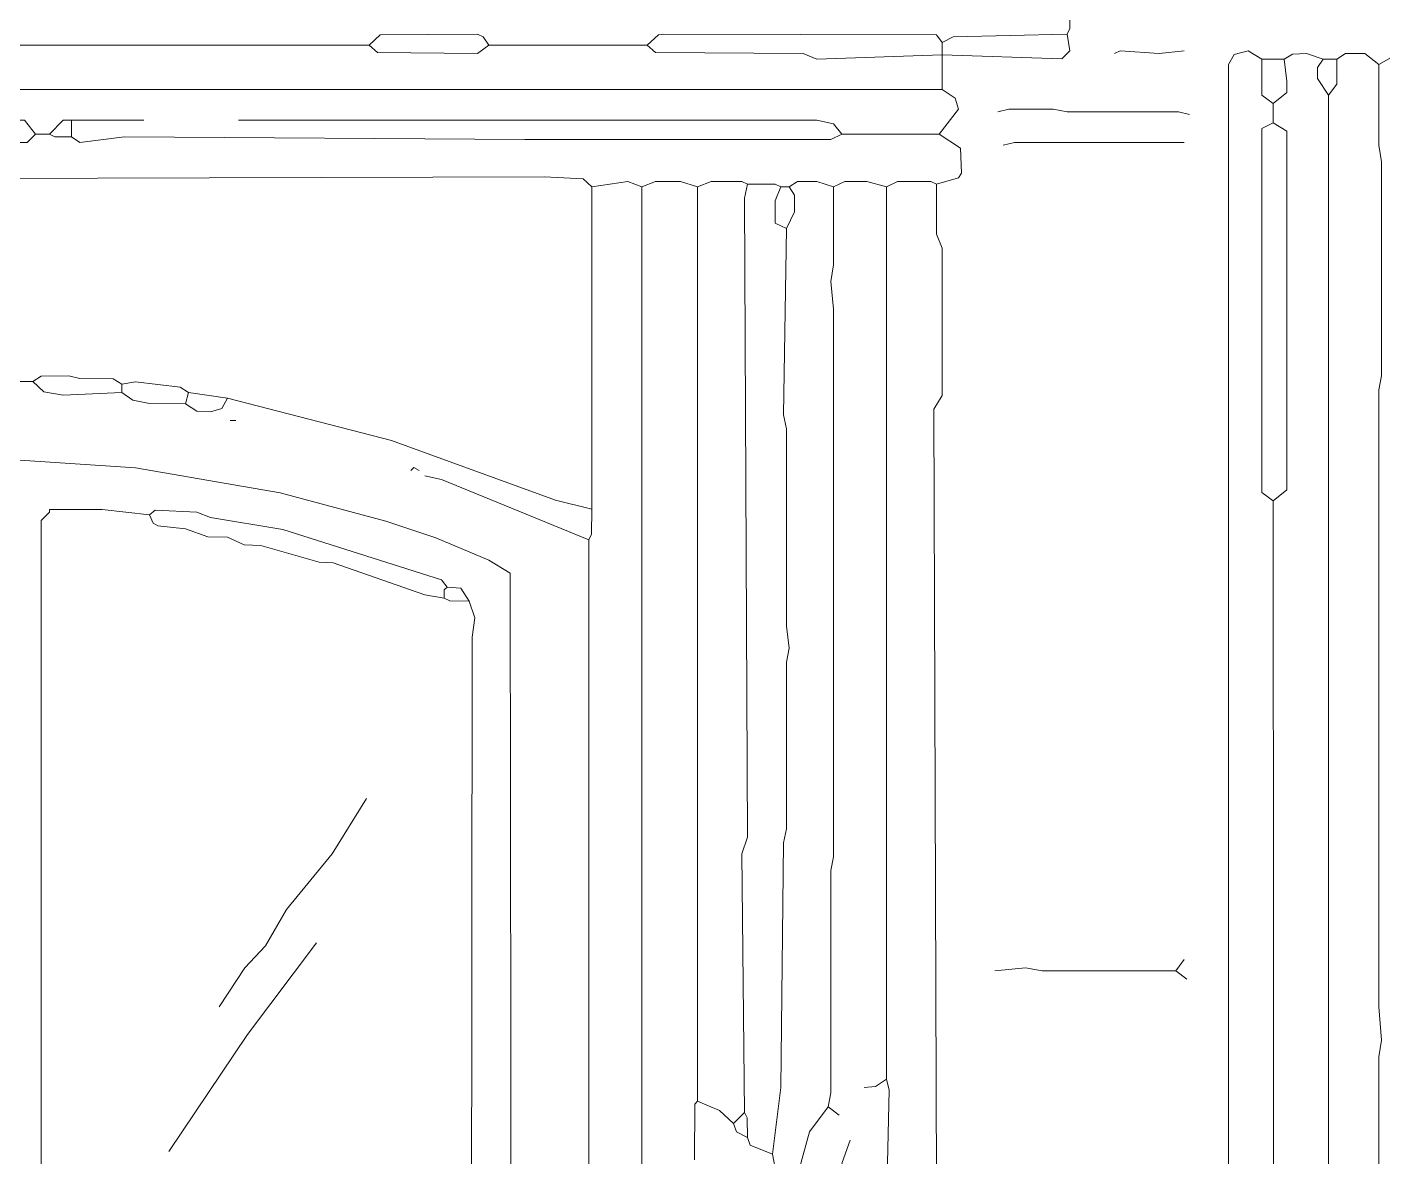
# Model space of a CAD drawing. Header units: millimetres. Extents: x 11 to 20000, y -4 to 8232.
# Drawn here: x 14600 to 16439, y 4212 to 5745 of the extents above; entities that cross this region are included whole.
import ezdxf

# ---------------------------------------------------------------- set-up
doc = ezdxf.new("R2010")
doc.units = ezdxf.units.MM
doc.layers.add('ARCHITECTURE', color=7, linetype='Continuous', lineweight=13, true_color=0x000000)
doc.layers.add('PLANTING', color=7, linetype='Continuous', lineweight=13, true_color=0x000000)

msp = doc.modelspace()

# ---------------------------------------------------------------- linework, layer by layer
at = {"layer": 'ARCHITECTURE', "color": 7, "lineweight": 13, "true_color": 0x000000}
for points in [[(16010.55995, 5735.29412), (16014.18054, 5742.84208), (16014.18054, 5769.23077), (16006.78733, 5784.3138)], [(15064.10215, 5720.21109), (14502.26244, 5720.21109)], [(15064.10215, 5720.21109), (15079.18552, 5734.08959), (15211.1595, 5735.13948), (15218.69638, 5731.36855), (15226.24434, 5720.21109)], [(15064.10215, 5720.21109), (15075.41437, 5710.10294), (15211.1595, 5709.05351), (15226.24434, 5720.21109)], [(15226.24434, 5720.21109), (15441.17647, 5720.21109)], [(15840.8767, 5723.9819), (15833.18507, 5734.08993), (15463.8009, 5735.28756), (15456.26131, 5734.08959), (15441.17647, 5720.21109)], [(15840.8767, 5707.01357), (15671.19344, 5701.35747), (15652.33597, 5708.89231), (15452.48869, 5710.10294), (15441.17647, 5720.21109)], [(16010.55995, 5735.29412), (15855.95588, 5731.36855), (15840.8767, 5723.9819)], [(16010.55995, 5735.29412), (16014.17364, 5712.66968), (16003.01471, 5701.5121), (15840.8767, 5707.01357)], [(15840.8767, 5707.01357), (15840.8767, 5723.9819)], [(15840.8767, 5707.01357), (15840.8767, 5659.87941)], [(16168.931, 5712.66968), (16134.99434, 5708.90543), (16082.2086, 5712.37353), (16074.66063, 5708.89887)], [(16229.25905, 3797.13382), (16229.26742, 5693.81606), (16236.80837, 5707.69468), (16255.65611, 5712.51505), (16274.50984, 5701.35747)], [(16304.6776, 5701.35747), (16274.50984, 5701.35747)], [(16289.59276, 5641.02557), (16274.50984, 5652.33812), (16274.50984, 5674.96222), (16274.50984, 5701.35747)], [(16289.59276, 5641.02557), (16308.44649, 5656.1086), (16308.44649, 5671.19163), (16304.6776, 5701.35747)], [(16357.46606, 5701.35747), (16334.84163, 5708.89887), (16315.98982, 5707.84276), (16304.6776, 5701.35747)], [(16357.46606, 5701.35747), (16349.92455, 5690.04525), (16349.92455, 5674.96222), (16365.00566, 5652.33778)], [(16357.46606, 5701.35747), (16376.31787, 5701.35747)], [(16376.31787, 5701.35747), (16376.16459, 5667.42081), (16365.00566, 5652.33778)], [(16376.31787, 5701.35747), (16387.63009, 5708.74412), (16414.02715, 5708.74412), (16432.87896, 5693.81606)], [(16500.75226, 5697.58665), (16485.67308, 5707.84242), (16459.27602, 5708.75068), (16432.87896, 5693.81606)], [(16436.65158, 3849.925), (16436.50385, 3925.33937), (16432.88733, 3940.42274), (16432.88733, 4347.66256), (16436.65158, 4370.28699), (16432.88733, 4415.53586), (16432.88733, 5252.63993), (16436.64468, 5271.49321), (16436.65158, 5561.83971), (16432.88733, 5584.46414), (16432.87896, 5693.81606)], [(13329.56301, 5656.1086), (13495.47511, 5659.8793), (13518.09955, 5659.8793), (13951.73495, 5659.8793), (13974.35939, 5659.8793), (14019.60826, 5659.8793), (14034.69038, 5659.8793), (14113.8759, 5659.8793), (14132.73043, 5659.8793), (14151.58371, 5659.8793), (15761.69118, 5659.8793), (15822.01923, 5659.8793), (15840.8767, 5659.87941)], [(15837.10407, 5599.54751), (15863.33812, 5633.48416), (15858.67217, 5648.41912), (15840.8767, 5659.87941)], [(16365.00566, 5652.33778), (16365.00566, 3849.925)], [(16176.47059, 5625.94276), (16161.38575, 5629.56516), (16010.55995, 5629.71991), (15991.70249, 5633.4776), (15931.37443, 5633.33609), (15916.28959, 5629.71335)], [(16289.59276, 5641.02557), (16289.59276, 5614.63088)], [(14558.82353, 5599.54751), (14577.67681, 5618.40124), (14585.21912, 5618.40124), (14596.53133, 5618.40124), (14611.61346, 5599.54751)], [(14660.63348, 5618.40113), (14649.32127, 5618.40124), (14630.46799, 5599.54751)], [(14660.63348, 5618.40113), (14758.67229, 5618.40113)], [(14660.63348, 5618.40113), (14660.63348, 5595.77636)], [(14886.87783, 5618.40113), (14894.41889, 5618.40113), (14901.9612, 5618.40113), (15671.19344, 5618.39457), (15693.81787, 5613.42613), (15705.13009, 5599.54751)], [(16289.59276, 5614.63088), (16274.50984, 5607.08235), (16274.50984, 5120.66324), (16274.50984, 5113.12217), (16289.59276, 5101.80995)], [(16289.59276, 5614.63088), (16308.44649, 5603.31799), (16308.44649, 5124.43439), (16308.44649, 5116.89333), (16289.59276, 5101.80995)], [(14558.82353, 5599.54751), (14566.37149, 5588.23529), (14600.30124, 5588.23529), (14611.61346, 5599.54751)], [(14611.61346, 5599.54751), (14630.46799, 5599.54751)], [(14660.63348, 5595.77636), (14638.01595, 5595.92477), (14630.46799, 5599.54751)], [(14660.63348, 5595.77636), (14671.9457, 5588.23529), (14732.27794, 5595.77636), (15275.26584, 5592.006), (15297.89027, 5592.006), (15501.51018, 5592.006), (15520.36199, 5592.006), (15690.04525, 5592.01267), (15705.13009, 5599.54751)], [(15837.10407, 5599.54751), (15705.13009, 5599.54751)], [(15833.33145, 5531.67421), (15863.34502, 5540.41346), (15867.11482, 5546.7638), (15866.06538, 5580.54581), (15837.10407, 5599.54751)], [(16168.931, 5588.23529), (15938.91403, 5588.22907), (15923.82919, 5584.46414)], [(13778.28054, 5535.44536), (13797.13382, 5539.20905), (14494.72138, 5539.22217), (14513.57466, 5542.9802), (14543.74016, 5539.21527), (15301.65724, 5541.7888), (15354.45136, 5539.06131), (15365.76357, 5527.90351)], [(15365.76357, 5527.90351), (15414.77941, 5535.29695), (15433.63688, 5527.90351)], [(15509.04977, 5527.90305), (15486.42534, 5535.44536), (15452.48869, 5535.29695), (15433.63688, 5527.90351)], [(15576.92308, 5531.67421), (15569.37511, 5535.29695), (15527.90158, 5535.29695), (15509.04977, 5527.90305)], [(15693.81787, 5527.90305), (15671.19344, 5535.44536), (15644.79638, 5535.29038), (15633.48416, 5527.90305)], [(15765.45814, 5527.90305), (15739.06674, 5535.44536), (15708.89706, 5535.29038), (15693.81787, 5527.90305)], [(15833.33145, 5531.67421), (15825.78495, 5535.29695), (15780.54299, 5535.29038), (15765.45814, 5527.90305)], [(15365.76357, 5090.49774), (15365.76357, 5527.90351)], [(15471.3405, 4068.62704), (15452.48869, 4095.02262), (15433.64095, 4140.27149), (15433.63688, 5527.90351)], [(15509.04977, 5527.90305), (15509.04977, 4287.33032)], [(15573.15045, 4272.24695), (15569.38156, 4622.92568), (15576.92308, 4645.55011), (15573.15238, 5512.82093), (15576.92308, 5531.67421)], [(15576.92308, 5531.67421), (15614.62398, 5531.52613), (15622.17195, 5527.90305)], [(15629.71154, 5471.34197), (15614.63043, 5478.8905), (15614.63043, 5486.42534), (15614.63043, 5509.04977), (15622.17195, 5527.90305)], [(15633.48416, 5527.90305), (15622.17195, 5527.90305)], [(15629.71154, 5471.34197), (15640.87738, 5493.9664), (15640.87048, 5516.59084), (15633.48416, 5527.90305)], [(15686.27262, 4279.78925), (15690.03835, 4298.64253), (15690.05215, 4600.30124), (15693.8095, 4619.15577), (15693.8095, 5361.99095), (15690.04525, 5399.69876), (15693.8095, 5422.32319), (15693.81787, 5527.90305)], [(15765.45814, 4317.49581), (15765.45814, 5527.90305)], [(15833.33145, 5531.67421), (15833.48066, 5463.8009), (15840.87477, 5444.94762), (15840.87477, 5245.09762), (15829.56256, 5226.24434), (15833.33145, 4177.9793)], [(15610.85973, 4215.68586), (15622.16505, 4306.1836), (15625.94864, 4638.00905), (15629.70747, 4656.86233), (15629.71991, 4883.10667), (15633.47726, 4901.9612), (15629.71991, 4932.1267), (15629.70747, 5199.84876), (15625.94864, 5218.70328), (15629.71154, 5471.34197)], [(14607.84355, 5263.95215), (14502.26244, 5263.95215)], [(14607.84355, 5263.95215), (14619.15577, 5271.33857), (14656.86233, 5271.48699), (14671.9457, 5267.87048), (14717.19457, 5267.5681), (14728.50679, 5260.181)], [(14607.84355, 5263.95215), (14622.92568, 5250.0733), (14649.32127, 5245.24604), (14728.50679, 5248.86878)], [(14819.00452, 5248.86878), (14807.69231, 5256.25588), (14747.36007, 5263.65566), (14728.50679, 5260.181)], [(14728.50679, 5248.86878), (14728.50679, 5260.181)], [(14728.50679, 5248.86878), (14743.59016, 5238.76075), (14766.21459, 5233.93382), (14815.23337, 5233.78541)], [(14819.00452, 5248.86878), (14815.23337, 5233.78541)], [(14815.23337, 5233.78541), (14830.31674, 5223.52986), (14849.17002, 5222.62161), (14864.09876, 5227.44197), (14871.79446, 5241.32771)], [(14819.00452, 5248.86878), (14871.79446, 5241.32771)], [(14871.79446, 5241.32771), (15094.26889, 5183.70995), (15316.74208, 5102.85973), (15365.76357, 5090.49774)], [(14883.10667, 5211.16097), (14875.56561, 5211.16097)], [(15260.181, 4015.8371), (15256.41674, 4027.14932), (15255.20566, 5003.76425), (15226.24434, 5021.57466), (15154.59989, 5051.7345), (15086.72658, 5074.35894), (14943.43891, 5112.9741), (14747.36007, 5146.91075), (14570.13575, 5158.37104)], [(15120.66324, 5143.28767), (15124.43439, 5147.05882), (15131.97545, 5143.28767)], [(15361.99095, 5049.02002), (15162.14219, 5130.78473), (15139.51776, 5135.74661)], [(16289.59276, 5101.80995), (16290.79695, 3857.46606), (16308.44649, 3838.61278)], [(14615.38462, 3944.19265), (14619.14887, 3955.50554), (14619.30362, 5075.41437), (14630.46753, 5086.57262), (14630.46753, 5090.3431), (14702.1112, 5090.34966), (14766.21459, 5082.95667)], [(14766.21459, 5082.95667), (14773.76256, 5089.15204), (14830.31674, 5086.57873), (14849.17002, 5079.3336), (14947.21007, 5063.04672), (15161.9931, 4995.025), (15169.68326, 4984.91663)], [(15165.9121, 4969.8345), (15139.51776, 4974.66109), (15015.08337, 5017.79785), (14996.22885, 5019.0017), (14917.04333, 5041.32986), (14894.41889, 5042.53439), (14871.79446, 5052.64208), (14845.40011, 5052.93835), (14815.23337, 5063.9543), (14777.53235, 5068.02794), (14771.04084, 5071.79842), (14766.21459, 5082.95667)], [(15365.76357, 5090.49774), (15365.61437, 5056.56731), (15361.99095, 5049.02002)], [(15354.45136, 4049.77376), (15354.59774, 4136.50034), (15361.98405, 4159.12477), (15361.99095, 5049.02002)], [(15165.9121, 4969.8345), (15165.9121, 4981.14672), (15169.68326, 4984.91663)], [(15199.84729, 4966.06335), (15188.531, 4983.71278), (15169.68326, 4984.91663)], [(15199.84729, 4966.06335), (15173.45995, 4966.21143), (15165.9121, 4969.8345)], [(15199.84729, 4966.06335), (15207.38416, 4943.43891), (15203.76765, 4917.04333), (15202.86459, 4066.36505)], [(14860.48224, 4415.53586), (14895.47523, 4468.32579), (14923.38846, 4498.49129), (14952.03631, 4547.51131), (15014.02704, 4622.92568), (15060.33224, 4698.34129)], [(14792.60894, 4219.45701), (14899.24638, 4377.82805), (14992.45894, 4502.26244)], [(16157.61878, 4464.55464), (15976.6233, 4464.56154), (15953.99887, 4468.32579), (15912.51697, 4464.55464)], [(16157.61878, 4464.55464), (16168.931, 4479.63801)], [(16172.69796, 4453.24242), (16157.61878, 4464.55464)]]:
    msp.add_lwpolyline(points, dxfattribs=at)
at = {"layer": 'PLANTING', "color": 7, "lineweight": 13, "true_color": 0x000000}
for points in [[(15765.45814, 4317.49581), (15750.37704, 4307.24027), (15735.29412, 4306.1836)], [(15765.45814, 4317.49581), (15769.23077, 4302.41369), (15765.45814, 4144.04265)], [(15505.27715, 4208.1448), (15505.42636, 4283.4052), (15509.04977, 4287.33032)], [(15558.07127, 4257.16482), (15539.2138, 4274.96143), (15509.04977, 4287.33032)], [(15573.15045, 4272.24695), (15558.07127, 4257.16482)], [(15573.15045, 4272.24695), (15576.77534, 4264.69966), (15576.92308, 4238.31029)], [(15625.94457, 4177.9793), (15647.36346, 4196.83258), (15660.9362, 4245.8526), (15686.27262, 4279.78925)], [(15701.35747, 4268.47704), (15686.27262, 4279.78925)], [(15558.07127, 4257.16482), (15561.99434, 4245.85882), (15576.92308, 4238.31029)], [(15610.85973, 4215.68586), (15580.84898, 4228.05475), (15576.92308, 4238.31029)], [(15716.44231, 4234.54038), (15705.27647, 4204.37364), (15697.58484, 4151.58371)], [(15625.94457, 4177.9793), (15615.82817, 4189.29152), (15610.85973, 4215.68586)]]:
    msp.add_lwpolyline(points, dxfattribs=at)

doc.saveas('drawing.dxf')
